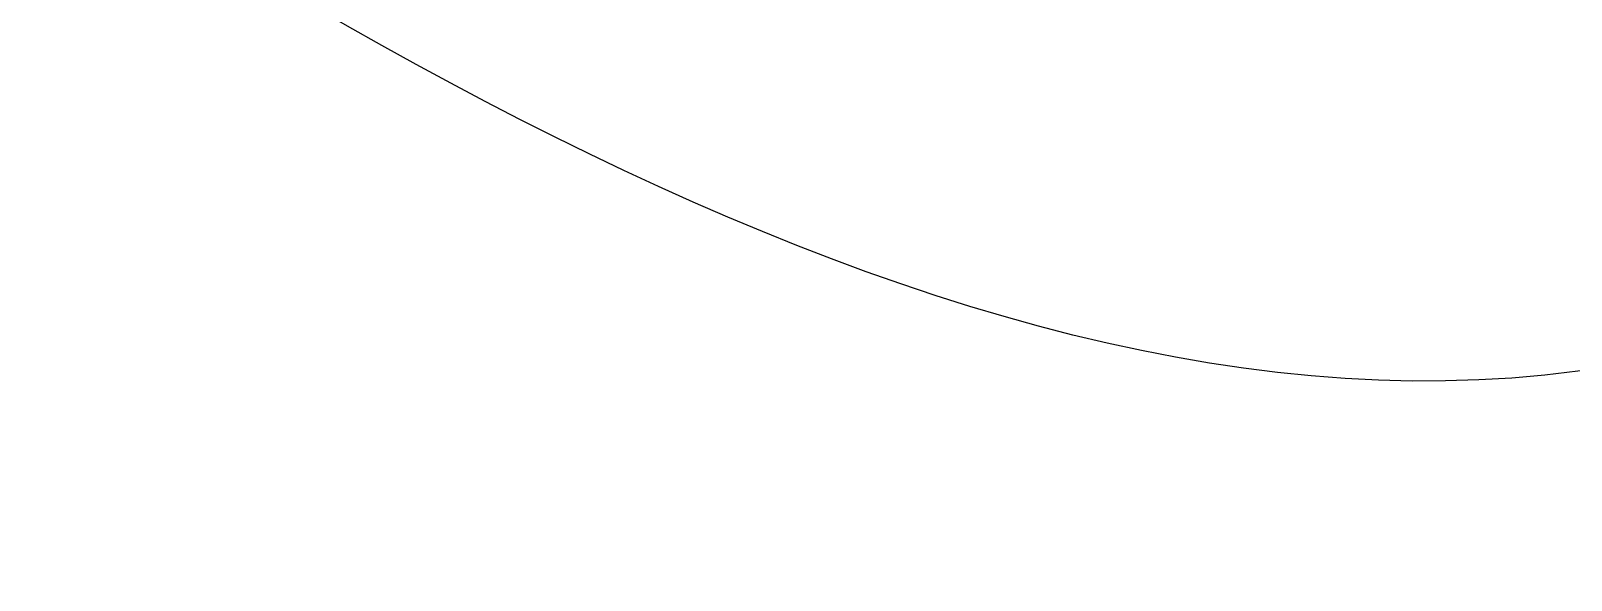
# Model space of a CAD drawing. Header units: millimetres. Extents: x 0 to 2895, y -1316 to 884.
# Drawn here: x 2795.498 to 2800.031, y 490.192 to 491.808 of the extents above; entities that cross this region are included whole.
import ezdxf

# ---------------------------------------------------------------- set-up
doc = ezdxf.new("R2010")
doc.units = ezdxf.units.MM
doc.layers.add('Blocks', color=7, linetype='Continuous')
doc.layers.add('Blocks$Inner', color=7, linetype='Continuous', lineweight=25, true_color=0x007f00)

# ---------------------------------------------------------------- blocks, each defined once
blk = doc.blocks.new('PK24 Side')
at = {"layer": 'Blocks$Inner'}
for points, knots in [([(1435.2751, 493.1859), (1433.8322, 493.3219), (1430.977, 493.5909), (1426.9744, 489.3582), (1423.2133, 491.8901), (1421.221, 493.2956)], [27.387874, 27.387874, 27.387874, 27.387874, 31.556076, 35.635626, 42.420914, 42.420914, 42.420914, 42.420914]), ([(1419.9543, 491.7479), (1420.7833, 491.1568), (1421.5801, 490.6014), (1422.8763, 489.8598), (1423.3234, 489.6286), (1424.263, 489.2261), (1424.7561, 489.0542), (1425.8024, 488.8186), (1426.3577, 488.7552), (1427.1922, 488.7985), (1427.4526, 488.8304), (1427.9743, 488.9371), (1428.2397, 489.0147), (1428.9309, 489.2733), (1429.3155, 489.4812), (1430.0033, 489.8977), (1430.3076, 490.1079), (1430.6677, 490.3555), (1430.7479, 490.4106), (1430.8257, 490.4635)], [0, 0, 0, 0, 2.402529, 2.402529, 3.590864, 3.590864, 4.779199, 4.779199, 5.967534, 5.967534, 6.494894, 6.494894, 7.022254, 7.022254, 7.995944, 7.995944, 8.969633, 8.969633, 9.259287, 9.259287, 9.259287, 9.259287])]:
    blk.add_open_spline(points, degree=3, knots=knots, dxfattribs=at)

msp = doc.modelspace()

# ---------------------------------------------------------------- block references
at = {"layer": 'Blocks'}
msp.add_blockref('PK24 Side', (1372.9549, 0), dxfattribs=at)

doc.saveas('drawing.dxf')
